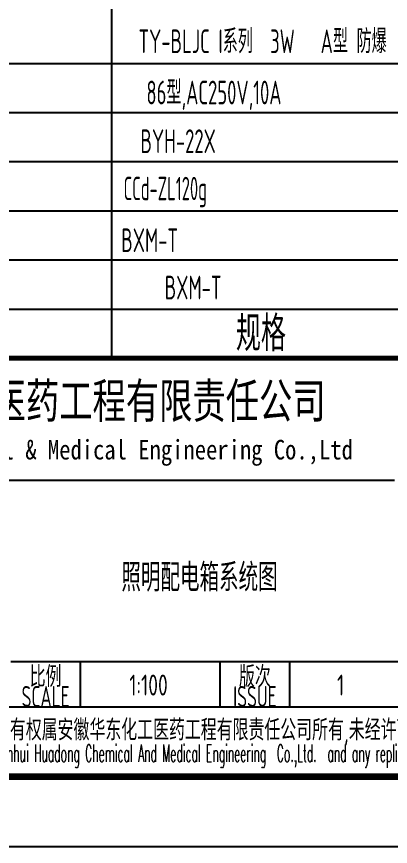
# Model space of a CAD drawing. Extents: x 1234595 to 2088511, y -80443 to 75292.
# Drawn here: x 1395375 to 1400733, y 14580 to 26477 of the extents above; entities that cross this region are included whole.
import ezdxf
from ezdxf.enums import TextEntityAlignment as Align

# ---------------------------------------------------------------- set-up
doc = ezdxf.new("R2010")
doc.units = 0
doc.header["$LTSCALE"] = 1000
doc.header["$MEASUREMENT"] = 0
doc.layers.get('0').update_dxf_attribs({"linetype": 'CONTINUOUS'})
for name, color, linetype in [('DIM_SYMB', 3, 'CONTINUOUS'), ('PUB_TITLE', 4, 'CONTINUOUS'), ('TEL_TAB', 7, 'CONTINUOUS'), ('电气', 3, 'CONTINUOUS')]:
    doc.layers.add(name, color=color, linetype=linetype)
doc.styles.add('ECEC_TQ', font='txt_l.shx', dxfattribs={"bigfont": 'hztxt_l.shx'})
doc.styles.add('sceic', font='sceie.shx', dxfattribs={"width": 0.67, "bigfont": 'sceic.shx'})
doc.styles.add('sceie', font='sceie.shx', dxfattribs={"width": 0.7, "bigfont": 'sceic.shx'})
doc.styles.add('TSSD_Rein', font='Tssdeng.shx', dxfattribs={"width": 0.7, "bigfont": 'hztxt.shx'})
doc.styles.add('宋体', font='', dxfattribs={"width": 0.7})
doc.styles.get('宋体').set_extended_font_data('SimSun')

msp = doc.modelspace()

# ---------------------------------------------------------------- linework, layer by layer
for p, q in [((1389790.2, 19829.7), (1400790.2, 19829.7)), ((1395290.2, 17229.7), (1407790.2, 17229.7)), ((1396290.2, 16579.7), (1396290.2, 17229.7)), ((1398290.2, 16579.7), (1398290.2, 17229.7)), ((1399290.2, 16579.7), (1399290.2, 17229.7)), ((1389790.2, 16579.7), (1407790.2, 16579.7)), ((1389790.2, 15579.7), (1407790.2, 15579.7))]:
    msp.add_line(p, q)
at = {"const_width": 70}
msp.add_lwpolyline([(1407790.2, 21579.7), (1389790.2, 21579.7)], dxfattribs=at)
at = {"layer": 'PUB_TITLE'}
msp.add_lwpolyline([(1349390.2, 14579.7), (1408790.2, 14579.7), (1408790.2, 56579.7), (1349390.2, 56579.7)], close=True, dxfattribs=at)
at = {"layer": 'PUB_TITLE', "const_width": 100}
msp.add_lwpolyline([(1351890.2, 15579.7), (1407790.2, 15579.7), (1407790.2, 55579.7), (1351890.2, 55579.7)], close=True, dxfattribs=at)
at = {"layer": '电气', "color": 7}
for p, q in [((1396734.8, 34965.7), (1396734.8, 21579.7)), ((1389790.2, 25806.8), (1407906.5, 25806.8)), ((1389790.2, 25102.3), (1407906.5, 25102.3)), ((1389790.2, 24397.8), (1407906.5, 24397.8)), ((1389790.2, 23693.3), (1407906.5, 23693.3)), ((1389790.2, 22988.7), (1407906.5, 22988.7)), ((1389790.2, 22284.2), (1407906.5, 22284.2))]:
    msp.add_line(p, q, dxfattribs=at)

# ---------------------------------------------------------------- texts
for s, height, style, width, p in [('安徽华东化工医药工程有限责任公司', 500, '宋体', 0.7, (1395985.1, 20979.7)), ('Anhui Huadong Chemical & Medical Engineering Co.,Ltd', 280, '宋体', 0.85, (1395985.1, 20229.7)), ('比例', 300, 'sceie', 0.8, (1395790.2, 17029.7)), ('版次', 300, 'sceie', 0.8, (1398790.2, 17029.7)), ('1:100', 300, 'sceie', 0.8, (1397266.1, 16892.8)), ('1', 300, 'sceie', 0.8, (1400019.6, 16892.8)), ('SCALE', 300, 'sceie', 0.7, (1395790.2, 16729.7)), ('ISSUE', 300, 'sceie', 0.7, (1398790.2, 16729.7)), ('本文件专有权属安徽华东化工医药工程有限责任公司所有,未经许可不得复制或转让给第三方', 300, 'sceie', 0.8, (1398961.3, 16230.8)), ('The proprietary right of this document belongs to Anhui Huadong Chemical And Medical Engineering  Co.,Ltd.  and any replication or transfer to the 3rd. side is forbidden without its permission. ', 250, 'ECEC_TQ', 0.45, (1398790.2, 15879.7))]:
    msp.add_text(s, height=height, dxfattribs=dict(style=style, width=width)).set_placement(p, align=Align.MIDDLE)
at = {"layer": 'DIM_SYMB', "color": 7, "linetype": 'ByBlock', "style": 'TSSD_Rein', "width": 0.7}
msp.add_text('照明配电箱系统图', height=400, dxfattribs=at).set_placement((1396876.4, 18234.6))
at = {"layer": 'TEL_TAB', "color": 0, "linetype": 'ByBlock', "style": 'sceic', "width": 0.67}
for s, p in [('TY-BLJC I系列  3W   A型 防爆 ', (1397121.6, 25953.2)), ('86型,AC250V,10A', (1397235.2, 25218.8)), ('BYH-22X', (1397150.1, 24520.6)), ('BXM-T', (1397497, 22422.6))]:
    msp.add_text(s, height=340, dxfattribs=at).set_placement(p)
at = {"layer": 'TEL_TAB', "color": 1, "linetype": 'ByBlock', "style": 'sceic', "width": 0.67}
msp.add_text('BXM-T', height=340, dxfattribs=at).set_placement((1396874.3, 23100.6))
at = {"layer": '电气', "color": 7, "style": 'sceie'}
for s, height, width, p in [('CCd-ZL120g', 335.49, 0.6, (1396907.7, 23844.9)), ('规格', 503.23, 0.75, (1398518.3, 21680.3))]:
    msp.add_text(s, height=height, dxfattribs=dict(at, width=width)).set_placement(p)

doc.saveas('drawing.dxf')
